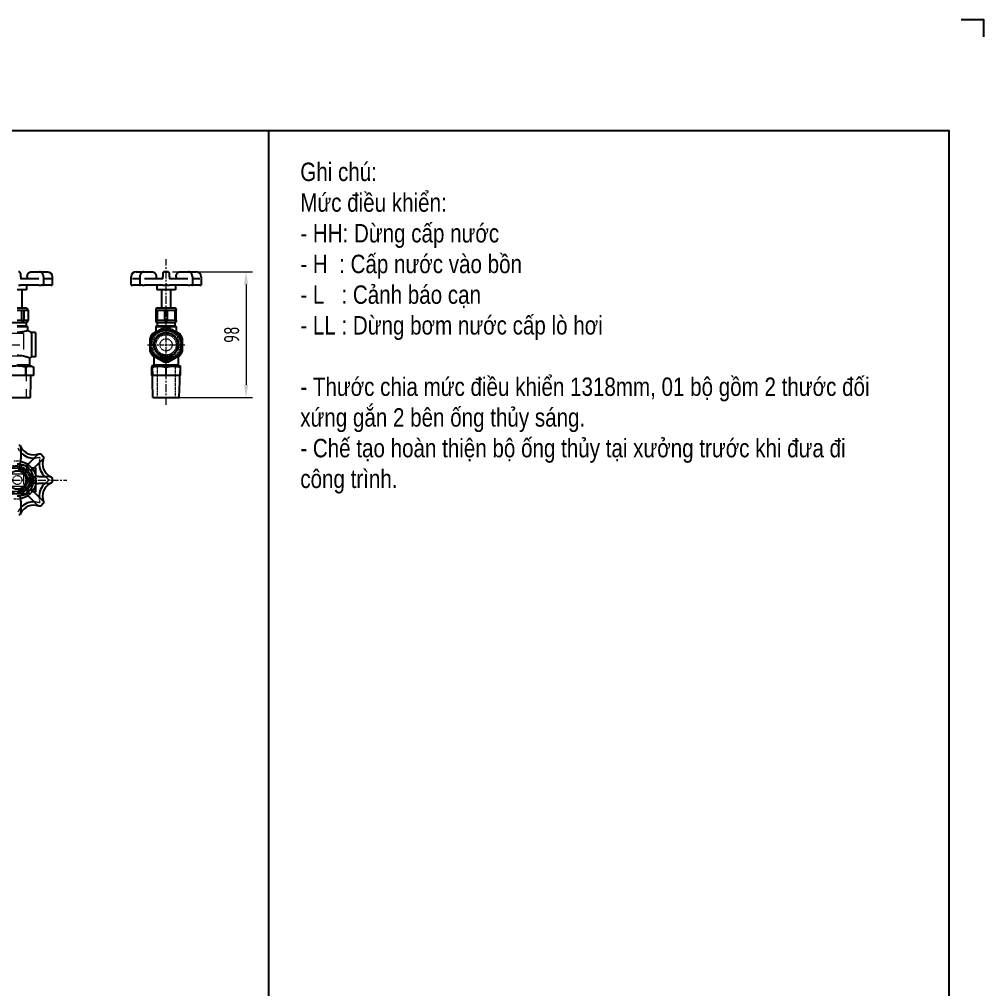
# Model space of a CAD drawing. Header units: millimetres. Extents: x -46397 to 283259, y -8690 to 23983.
# Drawn here: x 234723 to 235477, y -1639 to -882 of the extents above; entities that cross this region are included whole.
import ezdxf

# ---------------------------------------------------------------- set-up
doc = ezdxf.new("R2010")
doc.units = ezdxf.units.MM
doc.linetypes.add('CENTER', pattern=[2, 1.25, -0.25, 0.25, -0.25])
doc.linetypes.add('HIDDEN', pattern=[0.375, 0.25, -0.125])
doc.layers.get('Defpoints').update_dxf_attribs({"lineweight": 0})
for name, color, linetype, lineweight in [('Dtext', 255, 'Continuous', 20), ('Long_AM_Hidden', 4, 'HIDDEN', 9), ('Long_AM_Visible', 30, 'Continuous', 25), ('Long_Centerline', 1, 'CENTER', 9), ('Long_Dim', 3, 'Continuous', 9), ('Long_Text', 6, 'Continuous', 9)]:
    doc.layers.add(name, color=color, linetype=linetype, lineweight=lineweight)
doc.styles.add('Chu va so', font='arial.ttf')
doc.styles.add('GHI CHÚ 2', font='arial.ttf', dxfattribs={"width": 0.8, "height": 1})
doc.styles.add('GHI CHÚ 3', font='isocp_IV25.ttf', dxfattribs={"width": 0.8})
doc.styles.add('TCVN', font='arial.ttf')
doc.dimstyles.new('Vuong_DIM', dxfattribs={"dimtxt": 2.5, "dimasz": 2.3, "dimexe": 1.25, "dimexo": 0, "dimtad": 1, "dimtoh": 1, "dimdec": 0, "dimdsep": 46, "dimtxsty": 'GHI CHÚ 3', "dimcen": 2.3, "dimclrd": 9, "dimclre": 9, "dimclrt": 2, "dimadec": 0, "dimazin": 0, "dimtm": 1e-09, "dimtfac": 1, "dimtdec": 0, "dimtofl": 0, "dimtmove": 1, "dimatfit": 3, "dimfxl": 1, "dimtfill": 1, "dimlwd": 9, "dimlwe": 9, "dimarcsym": 1})

# ---------------------------------------------------------------- blocks, each defined once
blk = doc.blocks.new('sdfsfdf')
at = {"layer": 'Long_AM_Hidden', "ltscale": 50, "extrusion": (-1, -1.60812e-16, 3.40691e-16)}
for p, q in [((922.87, 16.83), (884.77, 16.83)), ((922.87, 16.83), (922.87, -0.95)), ((922.87, -0.95), (884.77, -0.95)), ((924.53, -16.07), (924.53, -9.52)), ((925.1, -7.94), (925.1, -33.34))]:
    blk.add_line(p, q, dxfattribs=at)
at = {"layer": 'Long_AM_Hidden', "ltscale": 50}
for points, weights in [([(924.53, -9.52), (918.11, -7.98), (911.7, -9.52)], [1.6559498784, 1.91212621612, 1.6559498784]), ([(924.64, -9.47), (924.58, -9.5), (924.53, -9.52)], [1.66338151687, 1.65972121799, 1.6559498784])]:
    blk.add_rational_spline(points, weights, degree=2, dxfattribs=at)
at = {"layer": 'Long_AM_Visible', "extrusion": (-1, -1.60812e-16, 3.40691e-16)}
for p, q in [((920.78, 61.12), (920.78, 63.34)), ((920.78, 61.12), (920.78, 59.59)), ((925.86, 61.12), (925.86, 59.59)), ((929.02, 64.93), (933.96, 64.93)), ((933.96, 64.93), (935.49, 64.93)), ((935.49, 64.93), (941.61, 64.93)), ((938.65, 61.12), (938.65, 54.51)), ((945.42, 61.12), (945.42, 54.51)), ((919.19, 54.51), (920.64, 54.51)), ((934.96, 59.59), (920.64, 59.59)), ((934.96, 54.51), (920.64, 54.51)), ((925.35, 54.51), (925.35, 50.8)), ((934.96, 54.51), (936.66, 54.51)), ((938.18, 54.51), (936.66, 54.51)), ((938.18, 54.51), (938.65, 54.51)), ((944.47, 59.59), (938.65, 59.59)), ((944.47, 54.51), (938.65, 54.51)), ((944.47, 54.51), (945.42, 54.51)), ((925.35, 50.8), (918.11, 50.8)), ((921.6, 50.8), (921.6, 36.51)), ((925.25, 36.51), (918.11, 36.51)), ((918.11, 34.93), (921.35, 34.93)), ((921.35, 34.93), (923.37, 34.93)), ((921.35, 34.93), (921.35, 26.99)), ((923.37, 34.93), (924.99, 34.93)), ((923.37, 26.99), (923.37, 34.93)), ((924.99, 34.93), (926.6, 34.93)), ((926.05, 35.72), (926.05, 34.93)), ((926.6, 34.93), (926.68, 34.93)), ((926.6, 34.93), (926.6, 26.99)), ((926.68, 34.93), (926.68, 26.99)), ((910.97, 25.4), (925.25, 25.4)), ((921.35, 26.99), (918.11, 26.99)), ((918.11, 22.84), (924.99, 22.84)), ((921.35, 26.99), (923.37, 26.99)), ((924.99, 26.99), (923.37, 26.99)), ((926.6, 26.99), (924.99, 26.99)), ((924.99, 25.4), (924.99, 22.84)), ((924.99, 22.84), (926.05, 22.23)), ((926.05, 26.99), (926.05, 26.19)), ((926.6, 26.99), (926.68, 26.99)), ((918.11, 22.23), (926.05, 22.23)), ((926.05, 22.23), (926.05, 19.08)), ((929.22, 17.46), (929.22, -1.59)), ((932.4, 17.46), (929.22, 17.46)), ((932.4, 17.46), (932.4, -1.59)), ((927.64, -2.48), (927.64, -7.94)), ((932.4, -1.59), (929.22, -1.59)), ((927.64, -7.94), (918.11, -7.94)), ((924.64, -9.47), (924.75, -16.07)), ((927.64, -7.94), (930.94, -9.52)), ((930.94, -16.07), (930.94, -9.52)), ((924.75, -16.07), (911.47, -16.07)), ((930.94, -16.07), (924.75, -16.07)), ((928.39, -33.34), (928.78, -20.64)), ((928.78, -20.64), (928.78, -16.07)), ((907.83, -33.34), (928.39, -33.34))]:
    blk.add_line(p, q, dxfattribs=at)
at = {"layer": 'Long_AM_Visible'}
blk.add_arc((919.19, 63.34), 1.59, 0, 90, dxfattribs=at)
at = {"layer": 'Long_AM_Visible', "extrusion": (4.38203e-32, 2.84425e-32, -1)}
blk.add_arc((-941.61, 61.12), 3.81, 90, 180, dxfattribs=at)
at = {"layer": 'Long_AM_Visible', "extrusion": (4.38203e-32, 3.79059e-33, -1)}
for centre, radius, start, end in [((-925.25, 35.72), 0.794, 90, 180), ((-918.11, -0.4), 21.03, 112.17016, 121.89079)]:
    blk.add_arc(centre, radius, start, end, dxfattribs=at)
at = {"layer": 'Long_AM_Visible', "extrusion": (4.38203e-32, -2.08613e-32, -1)}
blk.add_arc((-925.25, 26.19), 0.794, 180, 270, dxfattribs=at)
at = {"layer": 'Long_AM_Visible', "extrusion": (9.31241e-32, 2.84425e-32, -1)}
blk.add_arc((-918.11, 16.27), 21.03, 238.10921, 243.07459, dxfattribs=at)
at = {"layer": 'Long_AM_Visible'}
for points, knots in [([(925.86, 61.12), (925.86, 61.47), (925.9, 61.82), (926.06, 62.5), (926.18, 62.84), (926.5, 63.47), (926.71, 63.76), (927.22, 64.29), (927.52, 64.51), (928.17, 64.81), (928.5, 64.9), (928.9, 64.93), (928.96, 64.93), (929.02, 64.93)], [1.570796, 1.570796, 1.570796, 1.570796, 1.884956, 1.884956, 2.199115, 2.199115, 2.513274, 2.513274, 2.827433, 2.827433, 3.094591, 3.094591, 3.141593, 3.141593, 3.141593, 3.141593]), ([(938.65, 61.12), (938.65, 61.47), (938.61, 61.82), (938.45, 62.5), (938.33, 62.84), (938.01, 63.47), (937.8, 63.76), (937.29, 64.29), (936.99, 64.51), (936.34, 64.81), (936.01, 64.9), (935.61, 64.93), (935.55, 64.93), (935.49, 64.93)], [1.570796, 1.570796, 1.570796, 1.570796, 1.884956, 1.884956, 2.199115, 2.199115, 2.513274, 2.513274, 2.827433, 2.827433, 3.094591, 3.094591, 3.141593, 3.141593, 3.141593, 3.141593]), ([(918.11, 17.85), (918.84, 17.85), (919.57, 17.88), (921.28, 18.03), (922.21, 18.17), (923.82, 18.48), (924.49, 18.65), (925.38, 18.89), (925.68, 18.97), (925.98, 19.06), (926.05, 19.08), (926.05, 19.08)], [2.51619, 2.51619, 2.51619, 2.51619, 2.736102, 2.736102, 3.051506, 3.051506, 3.357299, 3.357299, 3.596807, 3.596807, 3.774426, 3.774426, 3.774426, 3.774426]), ([(927.64, -2.48), (927.64, -2.48), (927.63, -2.48), (927.59, -2.46), (927.43, -2.4), (926.83, -2.16), (926.35, -1.98), (924.96, -1.52), (923.98, -1.23), (922.13, -0.83), (921.35, -0.69), (919.75, -0.51), (918.93, -0.46), (918.11, -0.46)], [4.553184, 4.553184, 4.553184, 4.553184, 4.595488, 4.595488, 4.859119, 4.859119, 5.172327, 5.172327, 5.56792, 5.56792, 5.822569, 5.822569, 6.069361, 6.069361, 6.069361, 6.069361])]:
    blk.add_open_spline(points, degree=3, knots=knots, dxfattribs=at)
for points, weights in [([(924.64, -9.47), (918.11, -7.89), (911.59, -9.47)], [1.65878225226, 1.92348048531, 1.65878225226]), ([(924.64, -9.47), (927.78, -8), (930.94, -9.52)], [1.66338151687, 1.90835487652, 1.6559498784])]:
    blk.add_rational_spline(points, weights, degree=2, dxfattribs=at)
at = {"layer": 'Long_Centerline'}
blk.add_line((-483, 7.94), (920.15, 7.94), dxfattribs=at)
blk = doc.blocks.new('*U2002')
at = {"layer": 'Long_Centerline', "color": 0, "ltscale": 5, "transparency": 16777216}
for p, q in [((0, 1.91), (0, 66.94)), ((-14.53, 0), (-1.91, 0)), ((1.91, 0), (14.53, 0)), ((0, -46.89), (0, -1.91))]:
    blk.add_line(p, q, dxfattribs=at)
at = {"layer": 'Long_Centerline', "color": 0, "linetype": 'Continuous', "ltscale": 5, "transparency": 16777216}
for p, q in [((-0.95, 0), (0.95, 0)), ((0, -0.95), (0, 0.95))]:
    blk.add_line(p, q, dxfattribs=at)
blk = doc.blocks.new('sfdsfdsfd')
at = {"layer": 'Long_AM_Hidden', "ltscale": 3}
for p, q in [((-3.39, -22.95), (-3.39, -48.35)), ((10.58, -22.95), (10.58, -48.35)), ((14.32, -31.08), (14.52, -24.49))]:
    blk.add_line(p, q, dxfattribs=at)
for radius in [12.52, 11.84, 11.75, 11.04, 8.89, 7.94, 4.76]:
    blk.add_circle((3.6, -7.08), radius, dxfattribs=at)
for start, end in [(81.5289, 98.4711), (261.5289, 278.4711)]:
    blk.add_arc((3.6, -7.08), 13.65, start, end, dxfattribs=at)
for points, weights in [([(1.58, 6.43), (-1.47, 4.66), (-4.34, 3.01)], [2.19343920272, 2.30675594366, 2.26396248395]), ([(11.53, 3.01), (8.66, 4.66), (5.61, 6.43)], [2.26396248395, 2.30675594366, 2.19343920272]), ([(-5.93, -16.24), (-2.23, -18.38), (1.58, -20.58)], [2.23016108925, 2.33689116823, 2.19343920272]), ([(5.61, -20.58), (9.42, -18.38), (13.12, -16.24)], [2.19343920272, 2.33689116823, 2.23016108925]), ([(14.55, -23.64), (14.55, -23.64), (14.52, -24.49)], [1.79113136879, 1.79113136879, 1.65878225226])]:
    blk.add_rational_spline(points, weights, degree=2, dxfattribs=at)
for points, knots in [([(11.53, 2.84), (11.53, 2.84), (11.32, 3.02), (10.5, 3.59), (9.9, 3.98), (8.52, 4.65), (7.65, 5), (5.7, 5.49), (4.62, 5.62), (2.57, 5.62), (1.49, 5.49), (-0.46, 5), (-1.33, 4.65), (-2.71, 3.98), (-3.31, 3.59), (-4.13, 3.02), (-4.34, 2.84), (-4.34, 2.84)], [-2.475923, -2.475923, -2.475923, -2.475923, -2.165205, -2.165205, -1.854487, -1.854487, -1.546224, -1.546224, -1.237961, -1.237961, -0.929699, -0.929699, -0.621436, -0.621436, -0.310718, -0.310718, 0, 0, 0, 0]), ([(-5.93, -15.48), (-5.93, -15.48), (-5.86, -15.55), (-5.61, -15.83), (-5.42, -16.03), (-4.68, -16.73), (-3.97, -17.33), (-2.33, -18.35), (-1.29, -18.86), (1.04, -19.58), (2.34, -19.78), (4.85, -19.78), (6.15, -19.58), (8.48, -18.86), (9.52, -18.35), (11.16, -17.33), (11.87, -16.73), (12.61, -16.03), (12.8, -15.83), (13.06, -15.55), (13.12, -15.48), (13.12, -15.48)], [-6.075525, -6.075525, -6.075525, -6.075525, -5.883647, -5.883647, -5.691769, -5.691769, -5.308013, -5.308013, -4.932328, -4.932328, -4.556644, -4.556644, -4.180959, -4.180959, -3.805275, -3.805275, -3.421519, -3.421519, -3.229641, -3.229641, -3.037763, -3.037763, -3.037763, -3.037763])]:
    blk.add_open_spline(points, degree=3, knots=knots, dxfattribs=at)
at = {"layer": 'Long_AM_Visible', "ltscale": 3}
for p, q in [((-23.71, 39.5), (-23.71, 46.1)), ((-19.9, 49.91), (-13.78, 49.91)), ((-16.94, 46.1), (-16.94, 39.5)), ((-13.78, 49.91), (-12.25, 49.91)), ((-12.25, 49.91), (-7.32, 49.91)), ((-4.16, 46.1), (-4.16, 44.58)), ((0.93, 48.33), (0.93, 46.1)), ((0.93, 44.58), (0.93, 46.1)), ((2.52, 49.91), (4.67, 49.91)), ((6.26, 46.1), (6.26, 48.33)), ((6.26, 46.1), (6.26, 44.58)), ((11.35, 46.1), (11.35, 44.58)), ((14.51, 49.91), (19.45, 49.91)), ((19.45, 49.91), (20.97, 49.91)), ((20.97, 49.91), (27.09, 49.91)), ((24.13, 46.1), (24.13, 39.5)), ((30.9, 46.1), (30.9, 39.5)), ((-23.71, 39.5), (-22.77, 39.5)), ((-16.94, 44.58), (-22.77, 44.58)), ((-16.94, 39.5), (-22.77, 39.5)), ((-16.94, 39.5), (-16.48, 39.5)), ((-14.95, 39.5), (-16.48, 39.5)), ((-14.95, 39.5), (-13.26, 39.5)), ((1.06, 44.58), (-13.26, 44.58)), ((1.06, 39.5), (-13.26, 39.5)), ((-3.64, 39.5), (-3.64, 35.79)), ((1.06, 39.5), (2.52, 39.5)), ((4.67, 39.5), (2.52, 39.5)), ((4.67, 39.5), (6.13, 39.5)), ((20.45, 44.58), (6.13, 44.58)), ((20.45, 39.5), (6.13, 39.5)), ((10.83, 39.5), (10.83, 35.79)), ((20.45, 39.5), (22.14, 39.5)), ((23.67, 39.5), (22.14, 39.5)), ((23.67, 39.5), (24.13, 39.5)), ((29.96, 44.58), (24.13, 44.58)), ((29.96, 39.5), (24.13, 39.5)), ((29.96, 39.5), (30.9, 39.5)), ((10.83, 35.79), (-3.64, 35.79)), ((0.1, 35.79), (0.1, 21.5)), ((7.09, 35.79), (7.09, 21.5)), ((-4.34, 20.7), (-4.34, 19.91)), ((-4.34, 19.91), (-3.18, 19.91)), ((-4.34, 19.91), (-4.34, 11.97)), ((10.74, 21.5), (-3.55, 21.5)), ((-3.18, 19.91), (-0.37, 19.91)), ((-3.18, 11.97), (-3.18, 19.91)), ((-0.37, 19.91), (2.43, 19.91)), ((2.43, 19.91), (4.76, 19.91)), ((2.43, 19.91), (2.43, 11.97)), ((4.76, 19.91), (7.56, 19.91)), ((4.76, 11.97), (4.76, 19.91)), ((7.56, 19.91), (10.37, 19.91)), ((10.37, 19.91), (11.53, 19.91)), ((10.37, 19.91), (10.37, 11.97)), ((11.53, 20.7), (11.53, 19.91)), ((11.53, 11.97), (11.53, 19.91)), ((-4.34, 11.97), (-3.18, 11.97)), ((-4.34, 11.97), (-4.34, 11.18)), ((-3.28, 7.82), (-4.34, 7.21)), ((-3.55, 10.39), (10.74, 10.39)), ((-3.28, 10.39), (-3.28, 7.82)), ((-3.28, 7.82), (10.47, 7.82)), ((-0.37, 11.97), (-3.18, 11.97)), ((2.43, 11.97), (-0.37, 11.97)), ((2.43, 11.97), (4.76, 11.97)), ((7.56, 11.97), (4.76, 11.97)), ((10.37, 11.97), (7.56, 11.97)), ((10.37, 11.97), (11.53, 11.97)), ((10.47, 10.39), (10.47, 7.82)), ((10.47, 7.82), (11.53, 7.21)), ((11.53, 11.97), (11.53, 11.18)), ((-4.34, 7.21), (11.53, 7.21)), ((-4.34, 7.21), (-4.34, 2.84)), ((11.53, 7.21), (11.53, 2.84)), ((-5.93, -15.48), (-5.93, -22.95)), ((13.12, -15.48), (13.12, -22.95)), ((-7.36, -23.64), (-7.52, -23.71)), ((-7.52, -31.08), (-7.52, -24.54)), ((-5.93, -22.95), (-7.36, -23.64)), ((-7.33, -24.49), (-7.13, -31.08)), ((13.12, -22.95), (-5.93, -22.95)), ((3.6, -31.08), (3.6, -24.54)), ((13.12, -22.95), (14.71, -23.71)), ((14.71, -31.08), (14.71, -24.54)), ((-7.13, -31.08), (-7.52, -31.08)), ((3.6, -31.08), (-7.13, -31.08)), ((-7.07, -35.65), (-7.07, -31.08)), ((-6.68, -48.35), (-7.07, -35.65)), ((14.71, -31.08), (3.6, -31.08)), ((13.87, -48.35), (14.26, -35.65)), ((14.26, -35.65), (14.26, -31.08)), ((-6.68, -48.35), (13.87, -48.35))]:
    blk.add_line(p, q, dxfattribs=at)
blk.add_circle((3.6, -7.08), 9.53, dxfattribs=at)
for centre, radius, start, end in [((-19.9, 46.1), 3.81, 90, 180), ((2.52, 48.33), 1.59, 90, 180), ((4.67, 48.33), 1.59, 0, 90), ((27.09, 46.1), 3.81, 0, 90), ((-3.55, 20.7), 0.794, 90, 180), ((10.74, 20.7), 0.794, 0, 90), ((-3.55, 11.18), 0.794, 180, 270), ((10.74, 11.18), 0.794, 270, 0), ((3.6, -7.08), 12.7, 128.68219, 221.40962), ((3.6, -7.08), 13.65, 141.5289, 158.4711), ((3.6, -7.08), 12.7, 318.59038, 51.31781), ((3.6, -7.08), 13.65, 21.5289, 38.4711), ((3.6, -7.08), 13.65, 201.5289, 218.4711), ((3.6, -7.08), 13.65, 321.5289, 338.4711)]:
    blk.add_arc(centre, radius, start, end, dxfattribs=at)
for points, knots in [([(-13.78, 49.91), (-14.09, 49.91), (-14.4, 49.86), (-14.99, 49.65), (-15.27, 49.49), (-15.79, 49.09), (-16.03, 48.83), (-16.42, 48.26), (-16.58, 47.94), (-16.81, 47.27), (-16.88, 46.93), (-16.93, 46.42), (-16.94, 46.26), (-16.94, 46.1)], [3.141593, 3.141593, 3.141593, 3.141593, 3.386299, 3.386299, 3.644929, 3.644929, 3.941932, 3.941932, 4.256092, 4.256092, 4.570251, 4.570251, 4.712389, 4.712389, 4.712389, 4.712389]), ([(-7.32, 49.91), (-7, 49.91), (-6.69, 49.86), (-6.1, 49.65), (-5.82, 49.49), (-5.3, 49.09), (-5.07, 48.83), (-4.68, 48.26), (-4.52, 47.94), (-4.29, 47.27), (-4.22, 46.93), (-4.16, 46.42), (-4.16, 46.26), (-4.16, 46.1)], [3.141593, 3.141593, 3.141593, 3.141593, 3.386299, 3.386299, 3.644929, 3.644929, 3.941932, 3.941932, 4.256092, 4.256092, 4.570251, 4.570251, 4.712389, 4.712389, 4.712389, 4.712389]), ([(11.35, 46.1), (11.35, 46.45), (11.39, 46.81), (11.54, 47.49), (11.66, 47.82), (11.98, 48.45), (12.19, 48.75), (12.7, 49.27), (13.01, 49.5), (13.66, 49.8), (13.99, 49.89), (14.39, 49.91), (14.45, 49.91), (14.51, 49.91)], [1.570796, 1.570796, 1.570796, 1.570796, 1.884956, 1.884956, 2.199115, 2.199115, 2.513274, 2.513274, 2.827433, 2.827433, 3.094591, 3.094591, 3.141593, 3.141593, 3.141593, 3.141593]), ([(24.13, 46.1), (24.13, 46.45), (24.09, 46.81), (23.94, 47.49), (23.82, 47.82), (23.49, 48.45), (23.29, 48.75), (22.78, 49.27), (22.47, 49.5), (21.82, 49.8), (21.49, 49.89), (21.09, 49.91), (21.03, 49.91), (20.97, 49.91)], [1.570796, 1.570796, 1.570796, 1.570796, 1.884956, 1.884956, 2.199115, 2.199115, 2.513274, 2.513274, 2.827433, 2.827433, 3.094591, 3.094591, 3.141593, 3.141593, 3.141593, 3.141593]), ([(-4.34, 2.84), (-4.34, 2.84), (-4.24, 2.87), (-3.76, 3.02), (-3.28, 3.16), (-2.01, 3.47), (-1.24, 3.63), (0.32, 3.87), (1.06, 3.96), (2.52, 4.05), (3.21, 4.07), (4.62, 4.06), (5.33, 4.02), (6.82, 3.88), (7.59, 3.77), (9.14, 3.49), (9.87, 3.31), (10.79, 3.06), (11.07, 2.98), (11.44, 2.87), (11.53, 2.84), (11.53, 2.84)], [2.51619, 2.51619, 2.51619, 2.51619, 2.736102, 2.736102, 3.051506, 3.051506, 3.357299, 3.357299, 3.596807, 3.596807, 3.806045, 3.806045, 4.020378, 4.020378, 4.278667, 4.278667, 4.603526, 4.603526, 4.82121, 4.82121, 5.031564, 5.031564, 5.031564, 5.031564]), ([(13.12, -15.48), (13.12, -15.48), (12.99, -15.54), (12.38, -15.79), (11.82, -16.03), (10.32, -16.53), (9.4, -16.79), (7.53, -17.18), (6.65, -17.32), (4.89, -17.48), (4.03, -17.51), (2.29, -17.48), (1.43, -17.41), (-0.38, -17.18), (-1.3, -17), (-3.15, -16.53), (-4.02, -16.24), (-5.08, -15.84), (-5.4, -15.71), (-5.82, -15.53), (-5.93, -15.48), (-5.93, -15.48)], [3.035581, 3.035581, 3.035581, 3.035581, 3.311302, 3.311302, 3.681521, 3.681521, 4.051096, 4.051096, 4.337625, 4.337625, 4.595488, 4.595488, 4.859119, 4.859119, 5.172327, 5.172327, 5.56792, 5.56792, 5.822569, 5.822569, 6.069361, 6.069361, 6.069361, 6.069361])]:
    blk.add_open_spline(points, degree=3, knots=knots, dxfattribs=at)
for points, weights in [([(-4.34, 3.01), (-5.68, 2.24), (-7.09, 1.42)], [2.26396248395, 2.24463040199, 2.19343920272]), ([(14.28, 1.42), (12.87, 2.24), (11.53, 3.01)], [2.19343920272, 2.24463040199, 2.26396248395]), ([(-9.1, -2.07), (-9.1, -7.08), (-9.1, -12.09)], [2.18058853235, 2.34413267227, 2.18058853235]), ([(16.3, -12.09), (16.3, -7.08), (16.3, -2.07)], [2.18058853235, 2.34413267227, 2.18058853235]), ([(-7.09, -15.57), (-6.5, -15.91), (-5.93, -16.24)], [2.19343920272, 2.21449517742, 2.23016108925]), ([(13.12, -16.24), (13.69, -15.91), (14.28, -15.57)], [2.23016108925, 2.21449517742, 2.19343920272]), ([(-7.52, -23.71), (-7.52, -23.71), (-7.52, -24.54)], [1.78403804726, 1.78403804726, 1.6559498784]), ([(-7.52, -24.54), (-7.42, -24.51), (-7.33, -24.49)], [1.6559498784, 1.65972121799, 1.66338151687]), ([(-7.33, -24.49), (-7.36, -23.64), (-7.36, -23.64)], [1.65878225226, 1.79113136879, 1.79113136879]), ([(-7.33, -24.49), (-1.89, -23.02), (3.6, -24.54)], [1.66338151687, 1.90835487652, 1.6559498784]), ([(3.6, -24.54), (9.15, -23), (14.71, -24.54)], [1.6559498784, 1.91212621612, 1.6559498784]), ([(14.71, -24.54), (14.71, -23.71), (14.71, -23.71)], [1.6559498784, 1.78403804726, 1.78403804726])]:
    blk.add_rational_spline(points, weights, degree=2, dxfattribs=at)
at = {"layer": 'Long_Centerline', "ltscale": 5}
blk.add_blockref('*U2002', (3.6, -7.08), dxfattribs=at)
blk = doc.blocks.new('dfdfdfd')
at = {"layer": 'Long_AM_Hidden', "ltscale": 50, "extrusion": (-1, -1.60812e-16, 0)}
for p, q in [((987.41, 22.61), (988.09, 21.94)), ((-425, 9.52), (975, 9.52)), ((975, 13.65), (936.9, 13.65)), ((973.48, 12.7), (971.59, 12.7)), ((973.48, 12.7), (975, 12.7)), ((975, 13.65), (975, -4.13)), ((976.43, 9.91), (975.49, 11.54)), ((981.35, 14.29), (981.35, 10.91)), ((983.53, 14.29), (981.35, 14.29)), ((984.53, 8.61), (984.53, 0.92)), ((-425, 0), (975, 0)), ((995, 5.24), (995, 4.29)), ((975, -4.13), (936.9, -4.13)), ((976.88, -5.96), (963.6, -5.96)), ((971.59, -3.18), (973.48, -3.18)), ((973.48, -3.18), (975, -3.18)), ((975.49, -2.01), (976.43, -0.38)), ((981.35, -1.39), (981.35, -4.76)), ((983.53, -4.76), (981.35, -4.76)), ((988.09, -12.41), (987.41, -13.09))]:
    blk.add_line(p, q, dxfattribs=at)
at = {"layer": 'Long_AM_Hidden', "ltscale": 3, "extrusion": (0, 0, -1)}
for radius in [10.67, 10.28, 6.99, 6.87]:
    blk.add_circle((-970.24, 4.76), radius, dxfattribs=at)
at = {"layer": 'Long_AM_Hidden', "ltscale": 3}
blk.add_circle((970.24, 4.76), 3.49, dxfattribs=at)
for centre, radius, start, end in [((983.05, 35.68), 13.78, 206.52469, 222.62992), ((970.24, 4.76), 14.8, 79.61524, 100.38476), ((970.24, 4.76), 14.8, 34.61524, 55.38476), ((983.05, 35.68), 13.78, 272.37008, 288.47531), ((1001.16, 17.57), 13.78, 161.52469, 177.62992), ((1001.16, 17.57), 13.78, 227.37008, 243.47531), ((1001.16, -8.05), 13.78, 116.52469, 132.62992), ((970.24, 4.76), 14.8, 304.61524, 325.38476), ((970.24, 4.76), 14.8, 259.61524, 280.38476), ((983.05, -26.16), 13.78, 71.52469, 87.62992), ((983.05, -26.16), 13.78, 137.37008, 153.47531)]:
    blk.add_arc(centre, radius, start, end, dxfattribs=at)
at = {"layer": 'Long_AM_Hidden', "ltscale": 3, "extrusion": (0, 0, -1)}
for centre, radius, start, end in [((-970.24, -3.57), 21.03, 90, 121.89079), ((-970.24, 4.76), 7.94, 99.39031, 140.60969), ((-970.24, 4.76), 8.57, 112.19161, 127.80839), ((-970.24, 4.76), 14.8, 169.61524, 190.38476), ((-970.24, 13.1), 21.03, 238.10921, 270), ((-970.24, 4.76), 7.94, 219.39031, 260.60969), ((-970.24, 4.76), 8.57, 232.19161, 247.80839), ((-1001.16, -8.05), 13.78, 341.52469, 357.62992)]:
    blk.add_arc(centre, radius, start, end, dxfattribs=at)
at = {"layer": 'Long_AM_Hidden', "ltscale": 3}
for points, weights in [([(976.65, 15.87), (970.24, 15.87), (963.82, 15.87)], [1.6559498784, 1.91212621612, 1.6559498784]), ([(983.07, 4.76), (979.86, 10.32), (976.65, 15.87)], [1.6559498784, 1.91212621612, 1.6559498784]), ([(976.76, -6.16), (979.9, -0.72), (983.07, 4.76)], [1.66338151687, 1.90835487652, 1.6559498784]), ([(976.76, -6.16), (970.24, -6.21), (963.71, -6.16)], [1.65878225226, 1.92348048531, 1.65878225226])]:
    blk.add_rational_spline(points, weights, degree=2, dxfattribs=at)
blk.add_open_spline([(970.24, 14.29), (971.15, 14.29), (972.06, 14.16), (974.11, 13.55), (975.19, 12.98), (977.09, 11.49), (977.89, 10.57), (978.96, 8.7), (979.31, 7.82), (979.71, 6.06), (979.79, 5.2), (979.71, 3.46), (979.55, 2.6), (978.95, 0.79), (978.47, -0.13), (977.08, -1.99), (976.11, -2.85), (974.26, -3.91), (973.48, -4.23), (971.87, -4.66), (971.06, -4.76), (970.24, -4.76)], degree=3, knots=[3.035581, 3.035581, 3.035581, 3.035581, 3.311302, 3.311302, 3.681521, 3.681521, 4.051096, 4.051096, 4.337625, 4.337625, 4.595488, 4.595488, 4.859119, 4.859119, 5.172327, 5.172327, 5.56792, 5.56792, 5.822569, 5.822569, 6.069361, 6.069361, 6.069361, 6.069361], dxfattribs=at)
at = {"layer": 'Long_AM_Visible', "ltscale": 3, "extrusion": (-1, -1.60812e-16, 0)}
for p, q in [((972.9, 28.26), (972.9, 30.48)), ((972.9, 28.26), (972.9, 21.27)), ((980.03, 18.32), (984.97, 23.26)), ((986.54, 24.83), (984.97, 23.26)), ((988.78, 24.83), (990.31, 23.31)), ((974.01, 16.89), (971.16, 11.94)), ((972.9, 19.05), (972.9, 21.27)), ((980.03, 18.32), (978.45, 16.75)), ((988.74, 19.49), (983.8, 14.55)), ((988.74, 19.49), (990.31, 21.06)), ((976, 9.15), (978.85, 14.09)), ((977.11, 8.73), (976.43, 9.91)), ((978.73, 5.93), (977.11, 8.73)), ((979.98, 12.98), (978.45, 14.51)), ((981.35, 10.91), (981.35, -1.39)), ((982.23, 12.98), (983.8, 14.55)), ((984.53, 14.29), (983.53, 14.29)), ((984.53, 14.29), (984.53, 8.61)), ((978.85, -4.57), (976, 0.38)), ((976.43, -0.38), (977.11, 0.79)), ((977.11, 0.79), (978.73, 3.6)), ((982.94, 3.68), (982.94, 5.84)), ((986.75, 7.43), (984.53, 7.43)), ((984.53, 2.1), (986.75, 2.1)), ((984.53, 0.92), (984.53, -4.76)), ((986.75, 7.43), (993.73, 7.43)), ((993.73, 2.1), (986.75, 2.1)), ((995.96, 7.43), (993.73, 7.43)), ((993.73, 2.1), (995.96, 2.1)), ((997.54, 5.84), (997.54, 3.68)), ((971.16, -2.42), (974.01, -7.36)), ((978.45, -4.98), (979.98, -3.45)), ((978.45, -7.23), (980.03, -8.8)), ((983.8, -5.03), (982.23, -3.45)), ((984.53, -4.76), (983.53, -4.76)), ((983.8, -5.03), (988.74, -9.97)), ((972.9, -11.75), (972.9, -9.53)), ((972.9, -11.75), (972.9, -18.73)), ((984.97, -13.74), (980.03, -8.8)), ((984.97, -13.74), (986.54, -15.31)), ((990.31, -11.54), (988.74, -9.97)), ((990.31, -13.78), (988.78, -15.31)), ((972.9, -20.95), (972.9, -18.73))]:
    blk.add_line(p, q, dxfattribs=at)
at = {"layer": 'Long_AM_Visible', "ltscale": 3}
blk.add_circle((970.24, 4.76), 7.24, dxfattribs=at)
at = {"layer": 'Long_AM_Visible', "ltscale": 3, "extrusion": (0, 0, -1)}
for centre, radius, start, end in [((-971.32, 30.48), 1.59, 90, 180), ((-987.66, 23.71), 1.59, 45, 135), ((-989.19, 22.18), 1.59, 135, 225), ((-970.24, 4.76), 12.7, 90, 135), ((-970.24, 4.76), 14.8, 100.38476, 124.61524), ((-970.24, 4.76), 7.94, 140.60969, 219.39031), ((-970.24, 4.76), 12.7, 135, 180), ((-970.24, 4.76), 14.8, 145.38476, 169.61524), ((-970.24, 4.76), 8.57, 172.19161, 187.80839), ((-970.24, 4.76), 12.7, 180, 225), ((-970.24, 4.76), 14.8, 190.38476, 214.61524), ((-995.96, 5.84), 1.59, 90, 180), ((-995.96, 3.68), 1.59, 180, 270), ((-970.24, 4.76), 12.7, 225, 270), ((-970.24, 4.76), 14.8, 235.38476, 259.61524), ((-989.19, -12.66), 1.59, 135, 225), ((-971.32, -20.95), 1.59, 180, 270), ((-987.66, -14.19), 1.59, 225, 315)]:
    blk.add_arc(centre, radius, start, end, dxfattribs=at)
at = {"layer": 'Long_AM_Visible', "ltscale": 3}
for centre, radius, start, end in [((983.05, 35.68), 11.24, 203.92237, 291.07763), ((983.05, 35.68), 13.78, 222.62992, 272.37008), ((971.32, 19.05), 1.59, 270, 0), ((979.58, 15.63), 1.59, 135, 225), ((1001.16, 17.57), 13.78, 177.62992, 227.37008), ((1001.16, 17.57), 11.24, 158.92237, 246.07763), ((981.1, 14.1), 1.59, 225, 315), ((984.53, 5.84), 1.59, 90, 180), ((984.53, 3.68), 1.59, 180, 270), ((1001.16, -8.05), 13.78, 132.62992, 182.37008), ((1001.16, -8.05), 11.24, 113.92237, 201.07763), ((979.58, -6.1), 1.59, 135, 225), ((981.1, -4.58), 1.59, 45, 135), ((971.32, -9.53), 1.59, 0, 90), ((983.05, -26.16), 11.24, 68.92237, 156.07763), ((983.05, -26.16), 13.78, 87.62992, 137.37008)]:
    blk.add_arc(centre, radius, start, end, dxfattribs=at)
at = {"layer": 'Long_Centerline', "ltscale": 5}
blk.add_line((-473.71, 4.76), (1008.82, 4.76), dxfattribs=at)
blk = doc.blocks.new('*D2280')
at = {"layer": 'Defpoints', "color": 0, "transparency": 16777216}
for p in [(234838.01, -1079.44), (234838.01, -1177.71), (234900.46, -1177.71)]:
    blk.add_point(p, dxfattribs=at)
at = {"layer": 'Long_Dim', "color": 9, "lineweight": 9, "transparency": 16777216}
for p, q in [((234843.01, -1079.44), (234905.46, -1079.44)), ((234900.46, -1089.44), (234900.46, -1167.71)), ((234843.01, -1177.71), (234905.46, -1177.71))]:
    blk.add_line(p, q, dxfattribs=at)
at = {"layer": 'Long_Dim', "color": 9, "transparency": 16777216}
for points in [[(234898.8, -1089.44), (234902.13, -1089.44), (234900.46, -1079.44)], [(234898.8, -1167.71), (234902.13, -1167.71), (234900.46, -1177.71)]]:
    blk.add_solid(points, dxfattribs=at)
at = {"layer": 'Long_Dim', "color": 2, "transparency": 16777216, "insert": (234889.21, -1128.58), "char_height": 12, "attachment_point": 5, "rotation": 90, "style": 'GHI CHÚ 3', "bg_fill": 3, "box_fill_scale": 1.1, "bg_fill_color": 256, "bg_fill_true_color": 13158600, "bg_fill_transparency": 0}
blk.add_mtext('98', dxfattribs=at)
blk = doc.blocks.new('*U2441')
at = {"lineweight": 25, "elevation": -0.07}
blk.add_lwpolyline([(2408.82, 1667.04), (2428.17, 1667.04), (2428.17, 1652.09)], dxfattribs=at)
at = {"lineweight": 25}
for points in [[(0, 0), (2398.62, 0), (2398.62, 1571.22), (0, 1571.22)], [(0, 0), (1813.59, 0), (1813.59, 1571.22), (0, 1571.22)]]:
    blk.add_lwpolyline(points, close=True, dxfattribs=at)
at = {"layer": 'Dtext', "ltscale": 0.1}
for tag, p, height, style in [('REV_3', (1829.05, 590.15), 10.45, 'TCVN'), ('FOR_APPROVAL3', (1933.53, 589.42, -0.09), 12.54, 'TCVN'), ('REV_2', (1829.05, 551.15), 10.45, 'TCVN'), ('FOR_APPROVAL2', (1933.53, 550.42, -0.09), 12.54, 'TCVN'), ('REV_1', (1829.05, 512.15), 10.45, 'TCVN'), ('FOR_APPROVAL1', (1933.53, 511.42, -0.09), 12.54, 'TCVN'), ('REV_0', (1829.05, 473.15), 10.45, 'TCVN'), ('NGUOI_VE', (2044.84, 472.59, -0.09), 12.54, 'TCVN'), ('NGUOI_KIEM_2', (2155.62, 472.59, -0.1), 12.54, 'TCVN'), ('NGUOI_DUYET', (2289.44, 472.59, -0.1), 12.54, 'TCVN'), ('1.1_A4', (2296.15, 23.79, -0.1), 12.54, 'Chu va so'), ('A4_A4', (2337.87, 23.79, -0.1), 12.54, 'Chu va so'), ('REV.', (2372.22, 23.79, -0.1), 12.54, 'Chu va so')]:
    blk.add_attdef(tag, p, '', height=height, dxfattribs=dict(at, style=style))
for tag, p, height, style, width in [('NGAY_REV03', (1855.52, 589.42, -0.09), 10.86, 'TCVN', 0.95), ('NGAY_REV02', (1855.52, 550.42, -0.09), 10.86, 'TCVN', 0.95), ('NGAY_REV01', (1855.52, 511.42, -0.09), 10.86, 'TCVN', 0.95), ('NGAY_REV0', (1855.52, 472.41, -0.1), 10.86, 'TCVN', 0.95), ('DWD.NO', (1854.55, 10.17, -0.1), 16.72, 'Chu va so', 0.85)]:
    blk.add_attdef(tag, p, '', height=height, dxfattribs=dict(at, style=style, width=width))
at = {"layer": 'Dtext', "lineweight": 25, "ltscale": 0.1, "style": 'Chu va so'}
for tag, p, height in [('PROJECT_CODE', (1975.36, 196.4), 25.07), ('TITLE1', (1866.78, 149.78, -0.1), 16.72), ('TITLE2', (1866.78, 110.47, -0.1), 16.72), ('TITLE3', (1866.78, 71.47, -0.1), 16.72)]:
    blk.add_attdef(tag, p, '', height=height, dxfattribs=at)

msp = doc.modelspace()

# ---------------------------------------------------------------- block references
at = {"layer": 'Long_AM_Visible'}
for name, p in [('sdfsfdf', (233803.62, -1144.37)), ('sfdsfdsfd', (234834.42, -1129.36)), ('dfdfdfd', (233751.5, -1246.83))]:
    msp.add_blockref(name, p, dxfattribs=at)

# ---------------------------------------------------------------- texts
at = {"layer": 'Long_Text', "insert": (234942.83, -994.12), "char_height": 17.9824, "width": 457.9639, "attachment_point": 1, "style": 'GHI CHÚ 2'}
msp.add_mtext('{\\H0.8x;Ghi ch\\fArial|b0|i0|c163|p34;ú:\\fArial|b0|i0|c0|p34;\\PMức điều khiển:\\P- HH: Dừng cấp nước\\P- H  : Cấp nước vào bồn\\P- L   : Cảnh báo cạn\\P- LL : Dừng bơm nước cấp lò hơi\\fArial|b0|i0|c163|p34;\\P\\fArial|b0|i0|c0|p34;\\P- Thước chia mức điều khiển 1318mm, 01 bộ gồm 2 thước đối xứng gắn 2 bên ống thủy sáng.\\P- Chế tạo hoàn thiện bộ ống thủy tại xưởng trước khi đưa đi công trình.}', dxfattribs=at)

# ---------------------------------------------------------------- next in the draw order: dimensions: what is measured, and where the dimension line sits
at = {"layer": 'Long_Dim'}
dim = msp.add_linear_dim(base=(234900.46, -1177.71), p1=(234838.01, -1079.44), p2=(234838.01, -1177.71), angle=90, dimstyle='Vuong_DIM', override={"dimtxt": 12, "dimasz": 10, "dimexe": 5, "dimexo": 5, "dimgap": 5}, dxfattribs=at)
dim.commit()
dim.dimension.update_dxf_attribs({"geometry": '*D2280', "text_midpoint": (234889.21, -1128.58)})

# ---------------------------------------------------------------- next in the draw order: block references
at = {"xscale": 0.9084576280678549, "yscale": 0.9084576280678549, "zscale": 0.9084576280678549}
msp.add_blockref('*U2441', (233270.79, -2396.64, -0.36), dxfattribs=at)

doc.saveas('drawing.dxf')
